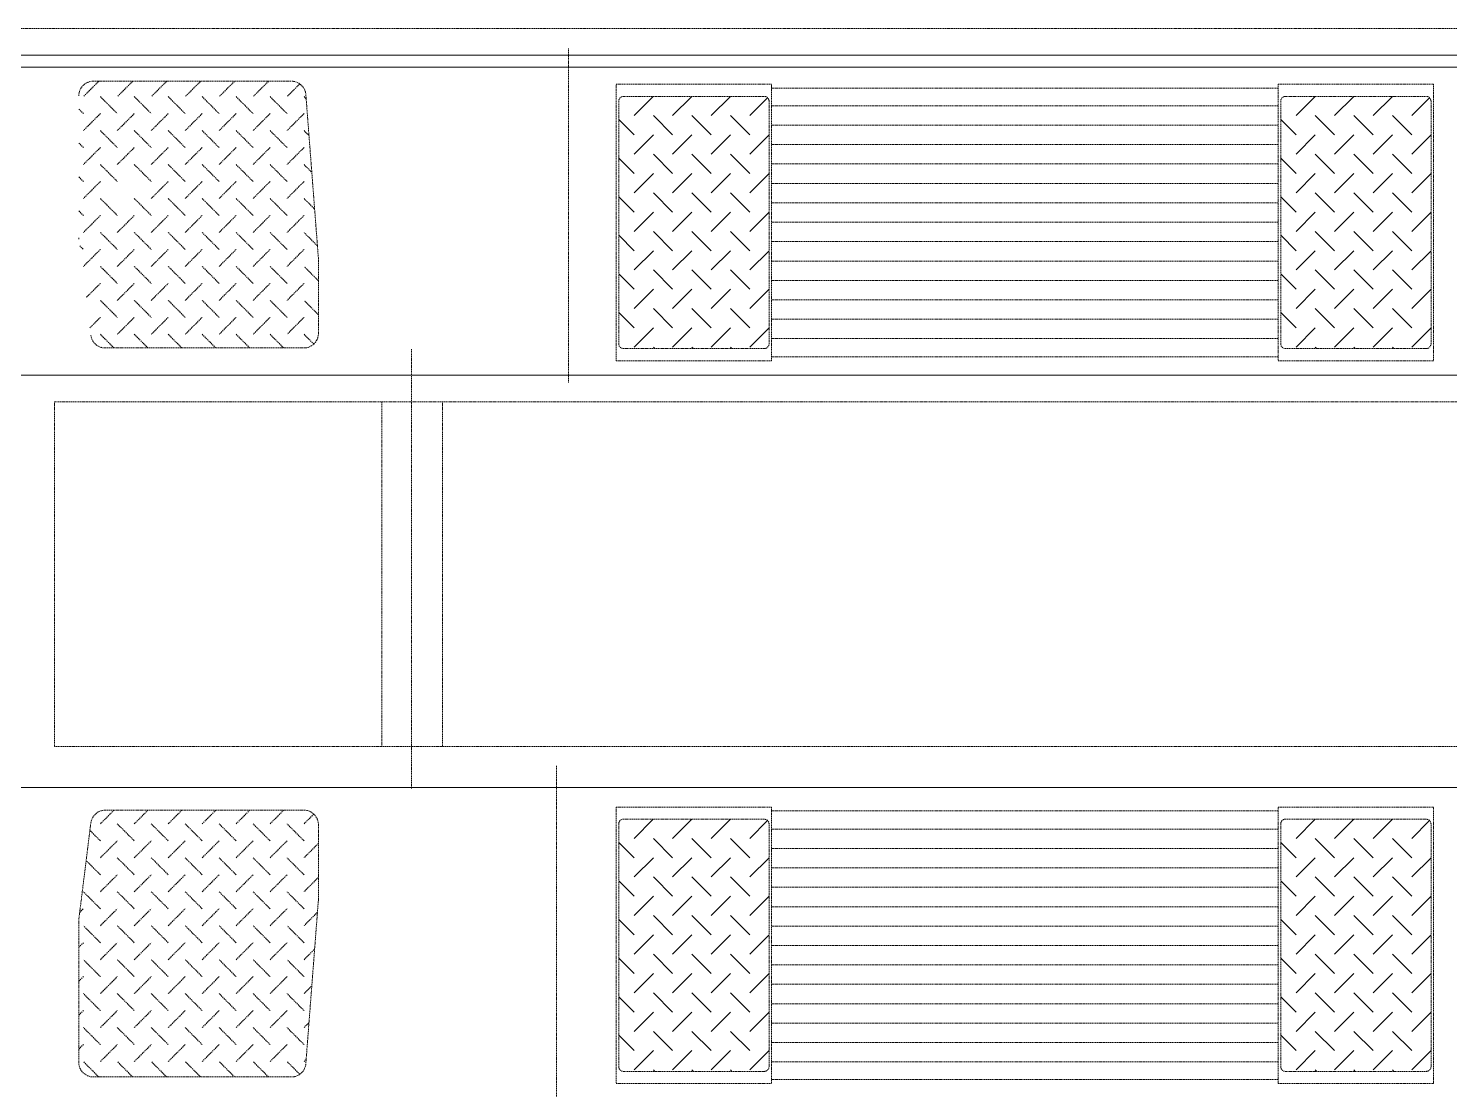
# Model space of a CAD drawing. Extents: x -1457 to 23780, y -2071 to 4205.
# Drawn here: x 1388.8 to 1681.9, y 2967.3 to 3186 of the extents above; entities that cross this region are included whole.
import ezdxf

# ---------------------------------------------------------------- set-up
doc = ezdxf.new("R2010")
doc.units = 0
doc.header["$MEASUREMENT"] = 0
doc.linetypes.add('HIDDEN', pattern=[0.375, 0.25, -0.125])
doc.layers.get('0').update_dxf_attribs({"color": 9, "lineweight": 9})
doc.layers.add('M-TEFRIS2-015', color=129, linetype='Continuous', lineweight=9)

# ---------------------------------------------------------------- blocks, each defined once
blk = doc.blocks.new('A$C0F1C398A')
for p, q in [((100.6336726265872, 20.49991116317688), (100.6336726265872, 505.4999477631645)), ((103.1336726265872, 181.9325283631333), (103.1336726265872, 497.9999477631645)), ((166.6337214265877, 27.99991116317688), (166.6337214265877, 497.9999477631645)), ((251.6336726265872, 27.99991116317688), (251.6336726265872, 497.9999477631645)), ((103.1336726265872, 27.99991116317688), (103.1336726265872, 181.9325283631333))]:
    blk.add_line(p, q)

msp = doc.modelspace()

# ---------------------------------------------------------------- hatches: boundary and pattern name
at = {"layer": 'M-TEFRIS2-015', "linetype": 'HIDDEN', "lineweight": 0}
h = msp.add_hatch(dxfattribs=at)
h.set_pattern_fill('DIAPLATE', color=256, scale=90, angle=225.0000000000001, style=0)
h.set_pattern_definition([(225.0000000000001, (1541.550976368803, 3172.000028715367), (1.01e-14, -7.954951288348659), [5.624999999999999, -5.624999999999999]), (315.0000000000001, (1541.550976368803, 3168.02255307119), (7.954951288348659, 9.7e-15), [5.625, -5.625])])
h.paths.add_polyline_path([(1510.550976368803, 3121.000077515368, 0.4142135623730951), (1511.550976368803, 3120.000077515368), (1540.550976368803, 3120.000077515368, 0.4142135623730966), (1541.550976368803, 3121.000077515368), (1541.550976368803, 3171.000077515368, 0.4171101148730347), (1540.54109721805, 3172.000028715367), (1511.541097218051, 3172.000028715367, 0.4113229303844702), (1510.550976368803, 3171.000077515368)])
h = msp.add_hatch(dxfattribs=at)
h.set_pattern_fill('DIAPLATE', color=256, scale=90, angle=225.0000000000001, style=0)
h.set_pattern_definition([(225.0000000000001, (1678.051074068778, 3172.000028715367), (1.01e-14, -7.954951288348659), [5.624999999999999, -5.624999999999999]), (315.0000000000001, (1678.051074068778, 3168.02255307119), (7.954951288348659, 9.7e-15), [5.625, -5.625])])
h.paths.add_polyline_path([(1678.051074068778, 3171.000077515368, 0.4171101148730347), (1677.041194918026, 3172.000028715367), (1648.041194918026, 3172.000028715367, 0.41132293038447), (1647.051074068778, 3171.000077515368), (1647.051074068778, 3121.000077515368, 0.4142135623730951), (1648.051074068778, 3120.000077515368), (1677.051074068778, 3120.000077515368, 0.4142135623730951), (1678.051074068778, 3121.000077515368)])
h = msp.add_hatch(dxfattribs=at)
h.set_pattern_fill('DIAPLATE', color=256, scale=90, angle=225.0000000000001, style=0)
h.set_pattern_definition([(225.0000000000001, (1541.550976368803, 3023.000053115647), (1.01e-14, -7.954951288348659), [5.624999999999999, -5.624999999999999]), (315.0000000000001, (1541.550976368803, 3019.022577471471), (7.954951288348659, 9.7e-15), [5.625, -5.625])])
h.paths.add_polyline_path([(1510.550976368803, 2972.000053115647, 0.417110114872968), (1511.560855519555, 2971.000101915648), (1540.560855519556, 2971.000101915648, 0.4113229303844123), (1541.550976368803, 2972.000053115647), (1541.550976368803, 3022.000053115647, 0.4142135623730971), (1540.550976368803, 3023.000053115647), (1511.550976368803, 3023.000053115647, 0.4142135623730951), (1510.550976368803, 3022.000053115647)])
h = msp.add_hatch(dxfattribs=at)
h.set_pattern_fill('DIAPLATE', color=256, scale=90, angle=225.0000000000001, style=0)
h.set_pattern_definition([(225.0000000000001, (1678.051074068778, 3023.000053115647), (1.01e-14, -7.954951288348659), [5.624999999999999, -5.624999999999999]), (315.0000000000001, (1678.051074068778, 3019.022577471471), (7.954951288348659, 9.7e-15), [5.625, -5.625])])
h.paths.add_polyline_path([(1678.051074068778, 3022.000053115647, 0.4142135623730944), (1677.051074068778, 3023.000053115647), (1648.051074068778, 3023.000053115647, 0.4142135623730951), (1647.051074068778, 3022.000053115647), (1647.051074068778, 2972.000053115647, 0.4171101148729685), (1648.060953219531, 2971.000101915648), (1677.060953219531, 2971.000101915648, 0.4113229303844107), (1678.051074068778, 2972.000053115647)])

# ---------------------------------------------------------------- linework, layer by layer
for p, q in [((1500.210105862486, 3113.000004315229), (1500.210105862486, 3182.000004315229)), ((1403.334386586276, 3175.122802321363), (1400.153258686275, 3171.941650021363)), ((1402.21830998626, 3175.122802321363), (1443.039635686269, 3175.122802321363)), ((1410.334386586276, 3175.122802321363), (1407.153258686275, 3171.941650021363)), ((1417.334386586276, 3175.122802321363), (1414.153258686275, 3171.941650021363)), ((1424.334386586276, 3175.122802321363), (1421.153258686275, 3171.941650021363)), ((1431.334386586276, 3175.122802321363), (1428.153258686275, 3171.941650021363)), ((1438.334386586276, 3175.122802321363), (1435.153258686275, 3171.941650021363)), ((1444.778820186266, 3174.567235921364), (1442.153258686275, 3171.941650021363)), ((1510.051074068778, 3174.500028715367), (1542.050976368803, 3174.500028715367)), ((1510.051074068778, 3117.500077515368), (1510.051074068778, 3174.500028715367)), ((1542.050976368803, 3117.500077515368), (1542.050976368803, 3174.500028715367)), ((1678.551074068778, 3174.500028715367), (1646.550976368803, 3174.500028715367)), ((1646.550976368803, 3174.500028715367), (1646.550976368803, 3117.500077515368)), ((1678.551074068778, 3174.500028715367), (1678.551074068778, 3117.500077515368)), ((1403.653258686275, 3171.941650021363), (1407.153258686275, 3168.441650021363)), ((1410.653258686275, 3171.941650021363), (1414.153258686275, 3168.441650021363)), ((1417.653258686275, 3171.941650021363), (1421.153258686275, 3168.441650021363)), ((1424.653258686275, 3171.941650021363), (1428.153258686275, 3168.441650021363)), ((1431.653258686275, 3171.941650021363), (1435.153258686275, 3168.441650021363)), ((1438.653258686275, 3171.941650021363), (1442.153258686275, 3168.441650021363)), ((1445.653258686275, 3171.941650021363), (1446.096337286261, 3171.498583621364)), ((1448.609520886275, 3138.737353121363), (1446.030846586259, 3172.352196821361)), ((1510.550976368803, 3121.000077515368), (1510.550976368803, 3171.000077515368)), ((1511.550976368803, 3172.000028715367), (1540.550976368803, 3172.000028715367)), ((1541.550976368803, 3171.000077515368), (1541.550976368803, 3121.000077515368)), ((1542.050976368803, 3173.700077515368), (1646.550976368803, 3173.700077515368)), ((1647.051074068778, 3121.000077515368), (1647.051074068778, 3171.000077515368)), ((1648.051074068778, 3172.000028715367), (1677.051074068778, 3172.000028715367)), ((1678.051074068778, 3171.000077515368), (1678.051074068778, 3121.000077515368)), ((1399.21830998626, 3169.376610921361), (1400.153258686275, 3168.441650021363)), ((1403.653258686275, 3168.441650021363), (1400.153258686275, 3164.941650021363)), ((1410.653258686275, 3168.441650021363), (1407.153258686275, 3164.941650021363)), ((1417.653258686275, 3168.441650021363), (1414.153258686275, 3164.941650021363)), ((1424.653258686275, 3168.441650021363), (1421.153258686275, 3164.941650021363)), ((1431.653258686275, 3168.441650021363), (1428.153258686275, 3164.941650021363)), ((1438.653258686275, 3168.441650021363), (1435.153258686275, 3164.941650021363)), ((1445.653258686275, 3168.441650021363), (1442.153258686275, 3164.941650021363)), ((1646.550976368803, 3170.053886115365), (1542.050976368803, 3170.053886115365)), ((1646.550976368803, 3166.053886115365), (1542.050976368803, 3166.053886115365)), ((1399.21830998626, 3162.376610921361), (1400.153258686275, 3161.441650021363)), ((1403.653258686275, 3164.941650021363), (1407.153258686275, 3161.441650021363)), ((1410.653258686275, 3164.941650021363), (1414.153258686275, 3161.441650021363)), ((1417.653258686275, 3164.941650021363), (1421.153258686275, 3161.441650021363)), ((1424.653258686275, 3164.941650021363), (1428.153258686275, 3161.441650021363)), ((1431.653258686275, 3164.941650021363), (1435.153258686275, 3161.441650021363)), ((1438.653258686275, 3164.941650021363), (1442.153258686275, 3161.441650021363)), ((1445.653258686275, 3164.941650021363), (1446.677929086256, 3163.916942921362)), ((1403.653258686275, 3161.441650021363), (1400.153258686275, 3157.941650021363)), ((1410.653258686275, 3161.441650021363), (1407.153258686275, 3157.941650021363)), ((1417.653258686275, 3161.441650021363), (1414.153258686275, 3157.941650021363)), ((1424.653258686275, 3161.441650021363), (1421.153258686275, 3157.941650021363)), ((1431.653258686275, 3161.441650021363), (1428.153258686275, 3157.941650021363)), ((1438.653258686275, 3161.441650021363), (1435.153258686275, 3157.941650021363)), ((1445.653258686275, 3161.441650021363), (1442.153258686275, 3157.941650021363)), ((1646.550976368803, 3162.053886115365), (1542.050976368803, 3162.053886115365)), ((1403.653258686275, 3157.941650021363), (1407.153258686275, 3154.441650021363)), ((1410.653258686275, 3157.941650021363), (1414.153258686275, 3154.441650021363)), ((1417.653258686275, 3157.941650021363), (1421.153258686275, 3154.441650021363)), ((1424.653258686275, 3157.941650021363), (1428.153258686275, 3154.441650021363)), ((1431.653258686275, 3157.941650021363), (1435.153258686275, 3154.441650021363)), ((1438.653258686275, 3157.941650021363), (1442.153258686275, 3154.441650021363)), ((1445.653258686275, 3157.941650021363), (1447.259533086274, 3156.335400021362)), ((1646.550976368803, 3158.053886115365), (1542.050976368803, 3158.053886115365)), ((1399.21830998626, 3155.376610921361), (1400.153258686275, 3154.441650021363)), ((1403.653258686275, 3154.441650021363), (1400.153258686275, 3150.941650021363)), ((1417.653258686275, 3154.441650021363), (1414.153258686275, 3150.941650021363)), ((1424.653258686275, 3154.441650021363), (1421.153258686275, 3150.941650021363)), ((1431.653258686275, 3154.441650021363), (1428.153258686275, 3150.941650021363)), ((1438.653258686275, 3154.441650021363), (1435.153258686275, 3150.941650021363)), ((1445.653258686275, 3154.441650021363), (1442.153258686275, 3150.941650021363)), ((1646.550976368803, 3154.053886115365), (1542.050976368803, 3154.053886115365)), ((1403.653258686275, 3150.941650021363), (1407.153258686275, 3147.441650021363)), ((1410.653258686275, 3150.941650021363), (1414.153258686275, 3147.441650021363)), ((1417.653258686275, 3150.941650021363), (1421.153258686275, 3147.441650021363)), ((1424.653258686275, 3150.941650021363), (1428.153258686275, 3147.441650021363)), ((1431.653258686275, 3150.941650021363), (1435.153258686275, 3147.441650021363)), ((1438.653258686275, 3150.941650021363), (1442.153258686275, 3147.441650021363)), ((1445.653258686275, 3150.941650021363), (1447.841137086269, 3148.753759321364)), ((1399.21830998626, 3148.376610921361), (1400.153258686275, 3147.441650021363)), ((1403.653258686275, 3147.441650021363), (1400.153258686275, 3143.941650021363)), ((1410.653258686275, 3147.441650021363), (1407.153258686275, 3143.941650021363)), ((1417.653258686275, 3147.441650021363), (1414.153258686275, 3143.941650021363)), ((1424.653258686275, 3147.441650021363), (1421.153258686275, 3143.941650021363)), ((1431.653258686275, 3147.441650021363), (1428.153258686275, 3143.941650021363)), ((1438.653258686275, 3147.441650021363), (1435.153258686275, 3143.941650021363)), ((1445.653258686275, 3147.441650021363), (1442.153258686275, 3143.941650021363)), ((1646.550976368803, 3150.053886115365), (1542.050976368803, 3150.053886115365)), ((1646.550976368803, 3146.053886115365), (1542.050976368803, 3146.053886115365)), ((1403.653258686275, 3143.941650021363), (1407.153258686275, 3140.441650021363)), ((1410.653258686275, 3143.941650021363), (1414.153258686275, 3140.441650021363)), ((1417.653258686275, 3143.941650021363), (1421.153258686275, 3140.441650021363)), ((1424.653258686275, 3143.941650021363), (1428.153258686275, 3140.441650021363)), ((1431.653258686275, 3143.941650021363), (1435.153258686275, 3140.441650021363)), ((1438.653258686275, 3143.941650021363), (1442.153258686275, 3140.441650021363)), ((1448.422741086263, 3141.172118721362), (1445.653258686275, 3143.941650021363)), ((1646.550976368803, 3142.053886115365), (1542.050976368803, 3142.053886115365)), ((1399.395421786275, 3141.199462521363), (1400.153258686275, 3140.441650021363)), ((1403.653258686275, 3140.441650021363), (1400.153258686275, 3136.941650021363)), ((1410.653258686275, 3140.441650021363), (1407.153258686275, 3136.941650021363)), ((1417.653258686275, 3140.441650021363), (1414.153258686275, 3136.941650021363)), ((1424.653258686275, 3140.441650021363), (1421.153258686275, 3136.941650021363)), ((1431.653258686275, 3140.441650021363), (1428.153258686275, 3136.941650021363)), ((1438.653258686275, 3140.441650021363), (1435.153258686275, 3136.941650021363)), ((1445.653258686275, 3140.441650021363), (1442.153258686275, 3136.941650021363)), ((1403.653258686275, 3136.941650021363), (1407.153258686275, 3133.441650021363)), ((1410.653258686275, 3136.941650021363), (1414.153258686275, 3133.441650021363)), ((1417.653258686275, 3136.941650021363), (1421.153258686275, 3133.441650021363)), ((1424.653258686275, 3136.941650021363), (1428.153258686275, 3133.441650021363)), ((1431.653258686275, 3136.941650021363), (1435.153258686275, 3133.441650021363)), ((1438.653258686275, 3136.941650021363), (1442.153258686275, 3133.441650021363)), ((1448.618309986284, 3133.976610921363), (1445.653258686275, 3136.941650021363)), ((1448.618309986284, 3123.122802321363), (1448.618309986284, 3138.507860921363)), ((1646.550976368803, 3138.053886115365), (1542.050976368803, 3138.053886115365)), ((1403.653258686275, 3133.441650021363), (1400.725219086273, 3130.513622621362)), ((1410.653258686275, 3133.441650021363), (1407.153258686275, 3129.941650021363)), ((1414.153258686275, 3129.941650021363), (1417.653258686275, 3133.441650021363)), ((1424.653258686275, 3133.441650021363), (1421.153258686275, 3129.941650021363)), ((1431.653258686275, 3133.441650021363), (1428.153258686275, 3129.941650021363)), ((1438.653258686275, 3133.441650021363), (1435.153258686275, 3129.941650021363)), ((1445.653258686275, 3133.441650021363), (1442.153258686275, 3129.941650021363)), ((1646.550976368803, 3134.053886115365), (1542.050976368803, 3134.053886115365)), ((1403.653258686275, 3129.941650021363), (1407.153258686275, 3126.441650021363)), ((1410.653258686275, 3129.941650021363), (1414.153258686275, 3126.441650021363)), ((1417.653258686275, 3129.941650021363), (1421.153258686275, 3126.441650021363)), ((1424.653258686275, 3129.941650021363), (1428.153258686275, 3126.441650021363)), ((1431.653258686275, 3129.941650021363), (1435.153258686275, 3126.441650021363)), ((1438.653258686275, 3129.941650021363), (1442.153258686275, 3126.441650021363)), ((1448.618309986284, 3126.976610921363), (1445.653258686275, 3129.941650021363)), ((1646.550976368803, 3130.053886115365), (1542.050976368803, 3130.053886115365)), ((1403.653258686275, 3126.441650021363), (1401.499926186278, 3124.288329721363)), ((1410.653258686275, 3126.441650021363), (1407.153258686275, 3122.941650021363)), ((1417.653258686275, 3126.441650021363), (1414.153258686275, 3122.941650021363)), ((1424.653258686275, 3126.441650021363), (1421.153258686275, 3122.941650021363)), ((1431.653258686275, 3126.441650021363), (1428.153258686275, 3122.941650021363)), ((1438.653258686275, 3126.441650021363), (1435.153258686275, 3122.941650021363)), ((1445.653258686275, 3126.441650021363), (1442.153258686275, 3122.941650021363)), ((1646.550976368803, 3126.053886115365), (1542.050976368803, 3126.053886115365)), ((1403.653258686275, 3122.941650021363), (1406.472130786273, 3120.122802321363)), ((1410.653258686275, 3122.941650021363), (1413.472130786273, 3120.122802321363)), ((1417.653258686275, 3122.941650021363), (1420.472130786273, 3120.122802321363)), ((1427.472130786273, 3120.122802321363), (1424.653258686275, 3122.941650021363)), ((1431.653258686275, 3122.941650021363), (1434.472130786273, 3120.122802321363)), ((1438.653258686275, 3122.941650021363), (1441.472130786273, 3120.122802321363)), ((1445.653258686275, 3122.941650021363), (1447.665282586281, 3120.929638321362)), ((1646.550976368803, 3122.053886115365), (1542.050976368803, 3122.053886115365)), ((1404.668114686263, 3120.122802321363), (1445.618309986284, 3120.122802321363)), ((1467.835105862486, 3029.342362467516), (1467.835105862486, 3119.875559108648)), ((1540.550976368803, 3120.000077515368), (1511.550976368803, 3120.000077515368)), ((1542.050976368803, 3118.300028715366), (1646.550976368803, 3118.300028715366)), ((1677.051074068778, 3120.000077515368), (1648.051074068778, 3120.000077515368)), ((1510.051074068778, 3117.500077515368), (1542.050976368803, 3117.500077515368)), ((1678.551074068778, 3117.500077515368), (1646.550976368803, 3117.500077515368)), ((1394.210105862486, 3109.000004315276), (1849.210081462021, 3109.000004315414)), ((1461.710105862486, 3109.000004315276), (1461.710105862486, 3038.000004315229)), ((1474.210105862486, 3038.000004315229), (1474.210105862486, 3109.000004315276)), ((1497.710105862486, 3034.000004315229), (1497.710105862486, 2963.500004315229)), ((1403.653258686275, 3022.028257346377), (1406.472130786273, 3024.847105046378)), ((1404.668114686263, 3024.847105046378), (1445.618309986284, 3024.847105046378)), ((1410.653258686275, 3022.028257346377), (1413.472130786273, 3024.847105046378)), ((1417.653258686275, 3022.028257346377), (1420.472130786273, 3024.847105046378)), ((1427.472130786273, 3024.847105046378), (1424.653258686275, 3022.028257346377)), ((1431.653258686275, 3022.028257346377), (1434.472130786273, 3024.847105046378)), ((1438.653258686275, 3022.028257346377), (1441.472130786273, 3024.847105046378)), ((1510.051074068778, 3025.500053115647), (1542.050976368803, 3025.500053115647)), ((1510.051074068778, 3025.500053115647), (1510.051074068778, 2968.500101915648)), ((1542.050976368803, 3025.500053115647), (1542.050976368803, 2968.500101915648)), ((1542.050976368803, 3024.700101915649), (1646.550976368803, 3024.700101915649)), ((1678.551074068778, 3025.500053115647), (1646.550976368803, 3025.500053115647)), ((1646.550976368803, 2968.500101915648), (1646.550976368803, 3025.500053115647)), ((1678.551074068778, 2968.500101915648), (1678.551074068778, 3025.500053115647)), ((1399.241271386267, 3002.531675346378), (1401.69107608627, 3022.217612846376)), ((1410.653258686275, 3018.528257346377), (1407.153258686275, 3022.028257346377)), ((1417.653258686275, 3018.528257346377), (1414.153258686275, 3022.028257346377)), ((1424.653258686275, 3018.528257346377), (1421.153258686275, 3022.028257346377)), ((1431.653258686275, 3018.528257346377), (1428.153258686275, 3022.028257346377)), ((1438.653258686275, 3018.528257346377), (1435.153258686275, 3022.028257346377)), ((1445.653258686275, 3018.528257346377), (1442.153258686275, 3022.028257346377)), ((1445.653258686275, 3022.028257346377), (1447.665282586281, 3024.040269046378)), ((1448.618309986284, 3021.847105046378), (1448.618309986284, 3006.462046446377)), ((1510.550976368803, 3022.000053115647), (1510.550976368803, 2972.000053115647)), ((1540.550976368803, 3023.000053115647), (1511.550976368803, 3023.000053115647)), ((1541.550976368803, 2972.000053115647), (1541.550976368803, 3022.000053115647)), ((1647.051074068778, 3022.000053115647), (1647.051074068778, 2972.000053115647)), ((1677.051074068778, 3023.000053115647), (1648.051074068778, 3023.000053115647)), ((1678.051074068778, 2972.000053115647), (1678.051074068778, 3022.000053115647)), ((1403.653258686275, 3018.528257346377), (1401.499926186278, 3020.681577646377)), ((1403.653258686275, 3015.028257346377), (1407.153258686275, 3018.528257346377)), ((1410.653258686275, 3015.028257346377), (1414.153258686275, 3018.528257346377)), ((1417.653258686275, 3015.028257346377), (1421.153258686275, 3018.528257346377)), ((1424.653258686275, 3015.028257346377), (1428.153258686275, 3018.528257346377)), ((1431.653258686275, 3015.028257346377), (1435.153258686275, 3018.528257346377)), ((1438.653258686275, 3015.028257346377), (1442.153258686275, 3018.528257346377)), ((1646.550976368803, 3020.94624451565), (1542.050976368803, 3020.94624451565)), ((1448.618309986284, 3017.993296446377), (1445.653258686275, 3015.028257346377)), ((1646.550976368803, 3016.94624451565), (1542.050976368803, 3016.94624451565)), ((1403.653258686275, 3011.528257346377), (1400.725219086273, 3014.456284746379)), ((1410.653258686275, 3011.528257346377), (1407.153258686275, 3015.028257346377)), ((1414.153258686275, 3015.028257346377), (1417.653258686275, 3011.528257346377)), ((1424.653258686275, 3011.528257346377), (1421.153258686275, 3015.028257346377)), ((1431.653258686275, 3011.528257346377), (1428.153258686275, 3015.028257346377)), ((1438.653258686275, 3011.528257346377), (1435.153258686275, 3015.028257346377)), ((1445.653258686275, 3011.528257346377), (1442.153258686275, 3015.028257346377)), ((1646.550976368803, 3012.94624451565), (1542.050976368803, 3012.94624451565)), ((1403.653258686275, 3008.028257346377), (1407.153258686275, 3011.528257346377)), ((1410.653258686275, 3008.028257346377), (1414.153258686275, 3011.528257346377)), ((1417.653258686275, 3008.028257346377), (1421.153258686275, 3011.528257346377)), ((1424.653258686275, 3008.028257346377), (1428.153258686275, 3011.528257346377)), ((1431.653258686275, 3008.028257346377), (1435.153258686275, 3011.528257346377)), ((1438.653258686275, 3008.028257346377), (1442.153258686275, 3011.528257346377)), ((1448.618309986284, 3010.993296446377), (1445.653258686275, 3008.028257346377)), ((1403.653258686275, 3004.528257346377), (1400.153258686275, 3008.028257346377)), ((1410.653258686275, 3004.528257346377), (1407.153258686275, 3008.028257346377)), ((1417.653258686275, 3004.528257346377), (1414.153258686275, 3008.028257346377)), ((1424.653258686275, 3004.528257346377), (1421.153258686275, 3008.028257346377)), ((1431.653258686275, 3004.528257346377), (1428.153258686275, 3008.028257346377)), ((1438.653258686275, 3004.528257346377), (1435.153258686275, 3008.028257346377)), ((1445.653258686275, 3004.528257346377), (1442.153258686275, 3008.028257346377)), ((1646.550976368803, 3008.94624451565), (1542.050976368803, 3008.94624451565)), ((1399.395421786275, 3003.770444846377), (1400.153258686275, 3004.528257346377)), ((1403.653258686275, 3001.028257346377), (1407.153258686275, 3004.528257346377)), ((1410.653258686275, 3001.028257346377), (1414.153258686275, 3004.528257346377)), ((1417.653258686275, 3001.028257346377), (1421.153258686275, 3004.528257346377)), ((1424.653258686275, 3001.028257346377), (1428.153258686275, 3004.528257346377)), ((1431.653258686275, 3001.028257346377), (1435.153258686275, 3004.528257346377)), ((1438.653258686275, 3001.028257346377), (1442.153258686275, 3004.528257346377)), ((1448.609520886275, 3006.232554246377), (1446.030846586259, 2972.617710546379)), ((1646.550976368803, 3004.94624451565), (1542.050976368803, 3004.94624451565)), ((1399.21830998626, 2972.847105046378), (1399.21830998626, 3002.161265146377)), ((1403.653258686275, 2997.528257346377), (1400.153258686275, 3001.028257346377)), ((1410.653258686275, 2997.528257346377), (1407.153258686275, 3001.028257346377)), ((1417.653258686275, 2997.528257346377), (1414.153258686275, 3001.028257346377)), ((1424.653258686275, 2997.528257346377), (1421.153258686275, 3001.028257346377)), ((1431.653258686275, 2997.528257346377), (1428.153258686275, 3001.028257346377)), ((1438.653258686275, 2997.528257346377), (1435.153258686275, 3001.028257346377)), ((1445.653258686275, 2997.528257346377), (1442.153258686275, 3001.028257346377)), ((1448.422741086263, 3003.797788646378), (1445.653258686275, 3001.028257346377)), ((1646.550976368803, 3000.94624451565), (1542.050976368803, 3000.94624451565)), ((1399.21830998626, 2996.593296446379), (1400.153258686275, 2997.528257346377)), ((1403.653258686275, 2994.028257346377), (1407.153258686275, 2997.528257346377)), ((1410.653258686275, 2994.028257346377), (1414.153258686275, 2997.528257346377)), ((1417.653258686275, 2994.028257346377), (1421.153258686275, 2997.528257346377)), ((1424.653258686275, 2994.028257346377), (1428.153258686275, 2997.528257346377)), ((1431.653258686275, 2994.028257346377), (1435.153258686275, 2997.528257346377)), ((1438.653258686275, 2994.028257346377), (1442.153258686275, 2997.528257346377)), ((1445.653258686275, 2994.028257346377), (1447.841137086269, 2996.216148046376)), ((1646.550976368803, 2996.94624451565), (1542.050976368803, 2996.94624451565)), ((1403.653258686275, 2990.528257346377), (1400.153258686275, 2994.028257346377)), ((1410.653258686275, 2990.528257346377), (1407.153258686275, 2994.028257346377)), ((1417.653258686275, 2990.528257346377), (1414.153258686275, 2994.028257346377)), ((1424.653258686275, 2990.528257346377), (1421.153258686275, 2994.028257346377)), ((1431.653258686275, 2990.528257346377), (1428.153258686275, 2994.028257346377)), ((1438.653258686275, 2990.528257346377), (1435.153258686275, 2994.028257346377)), ((1445.653258686275, 2990.528257346377), (1442.153258686275, 2994.028257346377)), ((1646.550976368803, 2992.94624451565), (1542.050976368803, 2992.94624451565)), ((1399.21830998626, 2989.593296446379), (1400.153258686275, 2990.528257346377)), ((1403.653258686275, 2987.028257346377), (1407.153258686275, 2990.528257346377)), ((1410.653258686275, 2987.028257346377), (1414.153258686275, 2990.528257346377)), ((1417.653258686275, 2987.028257346377), (1421.153258686275, 2990.528257346377)), ((1424.653258686275, 2987.028257346377), (1428.153258686275, 2990.528257346377)), ((1431.653258686275, 2987.028257346377), (1435.153258686275, 2990.528257346377)), ((1438.653258686275, 2987.028257346377), (1442.153258686275, 2990.528257346377)), ((1403.653258686275, 2983.528257346377), (1400.153258686275, 2987.028257346377)), ((1410.653258686275, 2983.528257346377), (1407.153258686275, 2987.028257346377)), ((1417.653258686275, 2983.528257346377), (1414.153258686275, 2987.028257346377)), ((1424.653258686275, 2983.528257346377), (1421.153258686275, 2987.028257346377)), ((1431.653258686275, 2983.528257346377), (1428.153258686275, 2987.028257346377)), ((1438.653258686275, 2983.528257346377), (1435.153258686275, 2987.028257346377)), ((1445.653258686275, 2983.528257346377), (1442.153258686275, 2987.028257346377)), ((1445.653258686275, 2987.028257346377), (1447.259533086274, 2988.634507346378)), ((1646.550976368803, 2988.94624451565), (1542.050976368803, 2988.94624451565)), ((1399.21830998626, 2982.593296446379), (1400.153258686275, 2983.528257346377)), ((1403.653258686275, 2980.028257346377), (1407.153258686275, 2983.528257346377)), ((1410.653258686275, 2980.028257346377), (1414.153258686275, 2983.528257346377)), ((1417.653258686275, 2980.028257346377), (1421.153258686275, 2983.528257346377)), ((1424.653258686275, 2980.028257346377), (1428.153258686275, 2983.528257346377)), ((1431.653258686275, 2980.028257346377), (1435.153258686275, 2983.528257346377)), ((1438.653258686275, 2980.028257346377), (1442.153258686275, 2983.528257346377)), ((1646.550976368803, 2984.94624451565), (1542.050976368803, 2984.94624451565)), ((1445.653258686275, 2980.028257346377), (1446.677929086256, 2981.052964446379)), ((1646.550976368803, 2980.94624451565), (1542.050976368803, 2980.94624451565)), ((1403.653258686275, 2976.528257346377), (1400.153258686275, 2980.028257346377)), ((1410.653258686275, 2976.528257346377), (1407.153258686275, 2980.028257346377)), ((1417.653258686275, 2976.528257346377), (1414.153258686275, 2980.028257346377)), ((1424.653258686275, 2976.528257346377), (1421.153258686275, 2980.028257346377)), ((1431.653258686275, 2976.528257346377), (1428.153258686275, 2980.028257346377)), ((1438.653258686275, 2976.528257346377), (1435.153258686275, 2980.028257346377)), ((1445.653258686275, 2976.528257346377), (1442.153258686275, 2980.028257346377)), ((1399.21830998626, 2975.593296446379), (1400.153258686275, 2976.528257346377)), ((1403.653258686275, 2973.028257346377), (1407.153258686275, 2976.528257346377)), ((1410.653258686275, 2973.028257346377), (1414.153258686275, 2976.528257346377)), ((1417.653258686275, 2973.028257346377), (1421.153258686275, 2976.528257346377)), ((1424.653258686275, 2973.028257346377), (1428.153258686275, 2976.528257346377)), ((1431.653258686275, 2973.028257346377), (1435.153258686275, 2976.528257346377)), ((1438.653258686275, 2973.028257346377), (1442.153258686275, 2976.528257346377)), ((1646.550976368803, 2976.94624451565), (1542.050976368803, 2976.94624451565)), ((1403.334386586276, 2969.847105046378), (1400.153258686275, 2973.028257346377)), ((1410.334386586276, 2969.847105046378), (1407.153258686275, 2973.028257346377)), ((1417.334386586276, 2969.847105046378), (1414.153258686275, 2973.028257346377)), ((1424.334386586276, 2969.847105046378), (1421.153258686275, 2973.028257346377)), ((1431.334386586276, 2969.847105046378), (1428.153258686275, 2973.028257346377)), ((1438.334386586276, 2969.847105046378), (1435.153258686275, 2973.028257346377)), ((1444.778820186266, 2970.402671446376), (1442.153258686275, 2973.028257346377)), ((1445.653258686275, 2973.028257346377), (1446.096337286261, 2973.471323746377)), ((1646.550976368803, 2972.94624451565), (1542.050976368803, 2972.94624451565)), ((1402.21830998626, 2969.847105046378), (1443.039635686269, 2969.847105046378)), ((1511.550976368803, 2971.000101915648), (1540.550976368803, 2971.000101915648)), ((1542.050976368803, 2969.300053115647), (1646.550976368803, 2969.300053115647)), ((1648.051074068778, 2971.000101915648), (1677.051074068778, 2971.000101915648)), ((1510.051074068778, 2968.500101915648), (1542.050976368803, 2968.500101915648)), ((1678.551074068778, 2968.500101915648), (1646.550976368803, 2968.500101915648))]:
    msp.add_line(p, q, dxfattribs=at)
msp.add_lwpolyline([(1356.210105862486, 2961.000004315225), (1849.210081462044, 2961.000004315225), (1849.210081462044, 2969.750028715363), (1861.210026641126, 2969.750028715363, 0.4142135623730951), (1865.710026562546, 2974.250028636783), (1865.710026562546, 3021.250028715363, 0.4142135623730951), (1861.209977762546, 3025.750077515364), (1849.210081462024, 3025.75007751536), (1849.210081462021, 3038.000004315054), (1394.210105862486, 3038.000004315225), (1394.210105862486, 3109.000004315272), (1849.210081462396, 3109.000004315443), (1849.210081462396, 3118.249979915363), (1861.210026562546, 3118.249979915363, 0.4142135623731247), (1865.710075362546, 3122.750028715363), (1865.710075362546, 3169.750028715363, 0.4142167539673171), (1861.210026326805, 3174.250028715363), (1849.210081462552, 3174.250028715393), (1849.210081462552, 3186.0000043156), (1356.210105862486, 3186.000004315225)], format="xyb", dxfattribs=at)
for centre, radius, start, end in [((1402.21830998626, 3172.122802321363), 3, 90.000001000516, 180), ((1443.039635686269, 3172.122802321363), 3, 4.385395998930666, 90.000001000516), ((1511.550976368803, 3171.000077515368), 0.9999999999999998, 89.99999699845203, 180), ((1540.550976368803, 3171.000077515368), 0.9999999999999998, 359.9999949995045, 89.99999699845203), ((1648.051074068778, 3171.000077515368), 0.9999999999999998, 89.99999699845203, 180), ((1677.051074068778, 3171.000077515368), 0.9999999999999998, 359.9999949995045, 89.99999699845203), ((1402.21830998626, 3142.808642221364), 3, 180, 187.092426998918), ((1445.618309986284, 3138.507860921363), 3, 4.998411141873351e-06, 4.387267998747972), ((1404.668114686263, 3123.122802321363), 3, 187.094277998686, 270.000003001548), ((1445.618309986284, 3123.122802321363), 3, 270.000003001548, 4.998411141873351e-06), ((1511.550976368803, 3121.000077515368), 0.9999999999999998, 180, 269.999998999484), ((1540.550976368803, 3121.000077515368), 0.9999999999999998, 269.999998999484, 359.9999949995045), ((1648.051074068778, 3121.000077515368), 0.9999999999999998, 180, 269.999998999484), ((1677.051074068778, 3121.000077515368), 0.9999999999999998, 269.999998999484, 359.9999949995045), ((1404.668114686263, 3021.847105046378), 3, 89.99999699845203, 172.905722001314), ((1445.618309986284, 3021.847105046378), 3, 359.9999949995045, 89.99999699845203), ((1511.550976368803, 3022.000053115647), 0.9999999999999998, 90.000001000516, 180), ((1540.550976368803, 3022.000053115647), 0.9999999999999998, 5.000495550189396e-06, 90.000001000516), ((1648.051074068778, 3022.000053115647), 0.9999999999999998, 90.000001000516, 180), ((1677.051074068778, 3022.000053115647), 0.9999999999999998, 5.000495550189396e-06, 90.000001000516), ((1445.618309986284, 3006.462046446377), 3, 355.612732001252, 359.9999949995045), ((1402.21830998626, 3002.161265146377), 3, 172.907573001082, 180), ((1402.21830998626, 2972.847105046378), 3, 180, 269.999998999484), ((1443.039635686269, 2972.847105046378), 3, 269.999998999484, 355.6146040010693), ((1511.550976368803, 2972.000053115647), 0.9999999999999998, 180, 270.000003001548), ((1540.550976368803, 2972.000053115647), 0.9999999999999998, 270.000003001548, 5.000495550189396e-06), ((1648.051074068778, 2972.000053115647), 0.9999999999999998, 180, 270.000003001548), ((1677.051074068778, 2972.000053115647), 0.9999999999999998, 270.000003001548, 5.000495550189396e-06)]:
    msp.add_arc(centre, radius, start, end, dxfattribs=at)

# ---------------------------------------------------------------- block references
at = {"layer": 'M-TEFRIS2-015', "linetype": 'HIDDEN', "lineweight": 0, "rotation": 270}
msp.add_blockref('A$C0F1C398A', (1339.710164199392, 3281.133701341951), dxfattribs=at)

doc.saveas('drawing.dxf')
